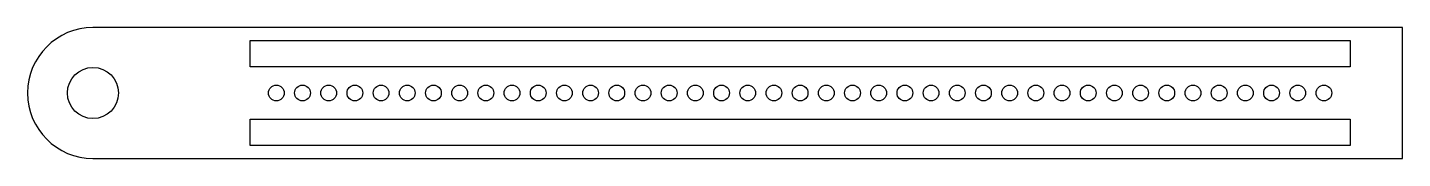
# Model space of a CAD drawing. Header units: millimetres. Extents: x -263 to 263, y -25 to 25.
import ezdxf

# ---------------------------------------------------------------- set-up
doc = ezdxf.new("R2010")
doc.units = ezdxf.units.MM
doc.layers.get('0').update_dxf_attribs({"linetype": 'CONTINUOUS'})

msp = doc.modelspace()

# ---------------------------------------------------------------- linework, layer by layer
msp.add_lwpolyline([(262.5, -25), (262.5, 25), (-237.5, 25, 1), (-237.5, -25)], format="xyb", close=True)
for points in [[(242.5, 20), (242.5, 10), (-177.53, 10), (-177.53, 20)], [(242.5, -10), (242.5, -20), (-177.53, -20), (-177.53, -10)]]:
    msp.add_lwpolyline(points, close=True)
for centre, radius in [((-237.5, 0), 9.75), ((-167.5, 0), 3), ((-157.5, 0), 3), ((-147.5, 0), 3), ((-137.5, 0), 3), ((-127.5, 0), 3), ((-117.5, 0), 3), ((-107.5, 0), 3), ((-97.5, 0), 3), ((-87.5, 0), 3), ((-77.5, 0), 3), ((-67.5, 0), 3), ((-57.5, 0), 3), ((-47.5, 0), 3), ((-37.5, 0), 3), ((-27.5, 0), 3), ((-17.5, 0), 3), ((-7.5, 0), 3), ((2.5, 0), 3), ((12.5, 0), 3), ((22.5, 0), 3), ((32.5, 0), 3), ((42.5, 0), 3), ((52.5, 0), 3), ((62.5, 0), 3), ((72.5, 0), 3), ((82.5, 0), 3), ((92.5, 0), 3), ((102.5, 0), 3), ((112.5, 0), 3), ((122.5, 0), 3), ((132.5, 0), 3), ((142.5, 0), 3), ((152.5, 0), 3), ((162.5, 0), 3), ((172.5, 0), 3), ((182.5, 0), 3), ((192.5, 0), 3), ((202.5, 0), 3), ((212.5, 0), 3), ((222.5, 0), 3), ((232.5, 0), 3)]:
    msp.add_circle(centre, radius)

doc.saveas('drawing.dxf')
